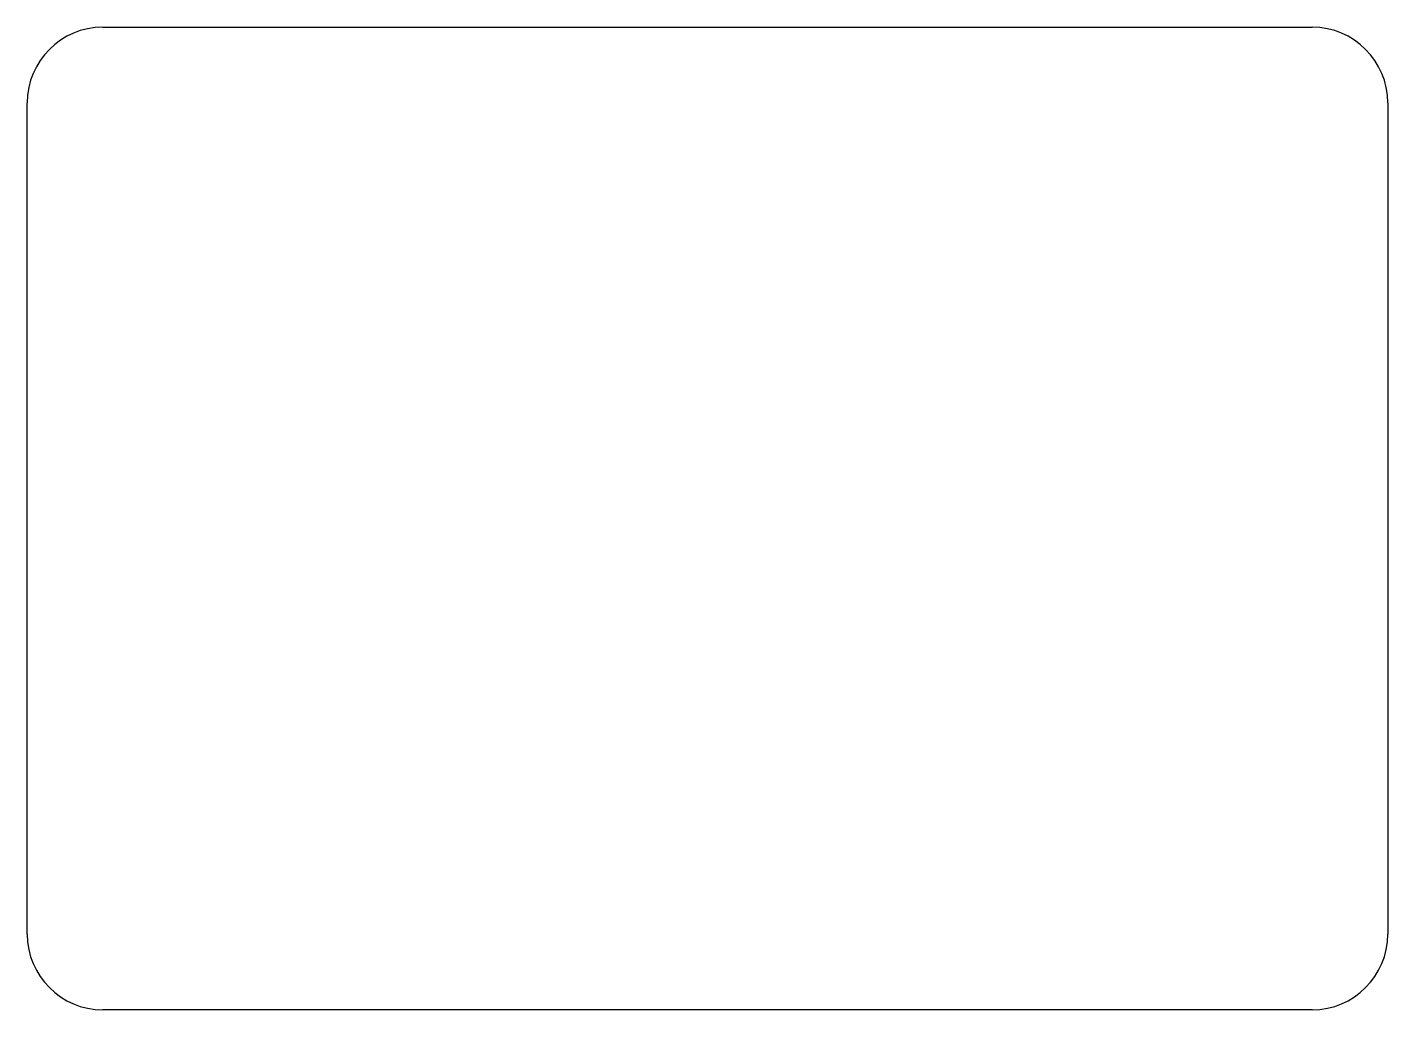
# Model space of a CAD drawing. Extents: x 0 to 36, y 0 to 26.
import ezdxf

# ---------------------------------------------------------------- set-up
doc = ezdxf.new("R2010")
doc.units = 0
doc.header["$MEASUREMENT"] = 0
doc.layers.add('BOARD_OUTLINE', color=13, linetype='Continuous')

msp = doc.modelspace()

# ---------------------------------------------------------------- linework, layer by layer
at = {"layer": 'BOARD_OUTLINE'}
for p, q in [((2, 26), (34, 26)), ((0, 2), (0, 24)), ((36, 24), (36, 2)), ((34, 0), (2, 0))]:
    msp.add_line(p, q, dxfattribs=at)
for centre, start, end in [((2, 24), 90, 180), ((34, 24), 0, 90), ((2, 2), 180, 270), ((34, 2), 270, 0)]:
    msp.add_arc(centre, 2, start, end, dxfattribs=at)

doc.saveas('drawing.dxf')
